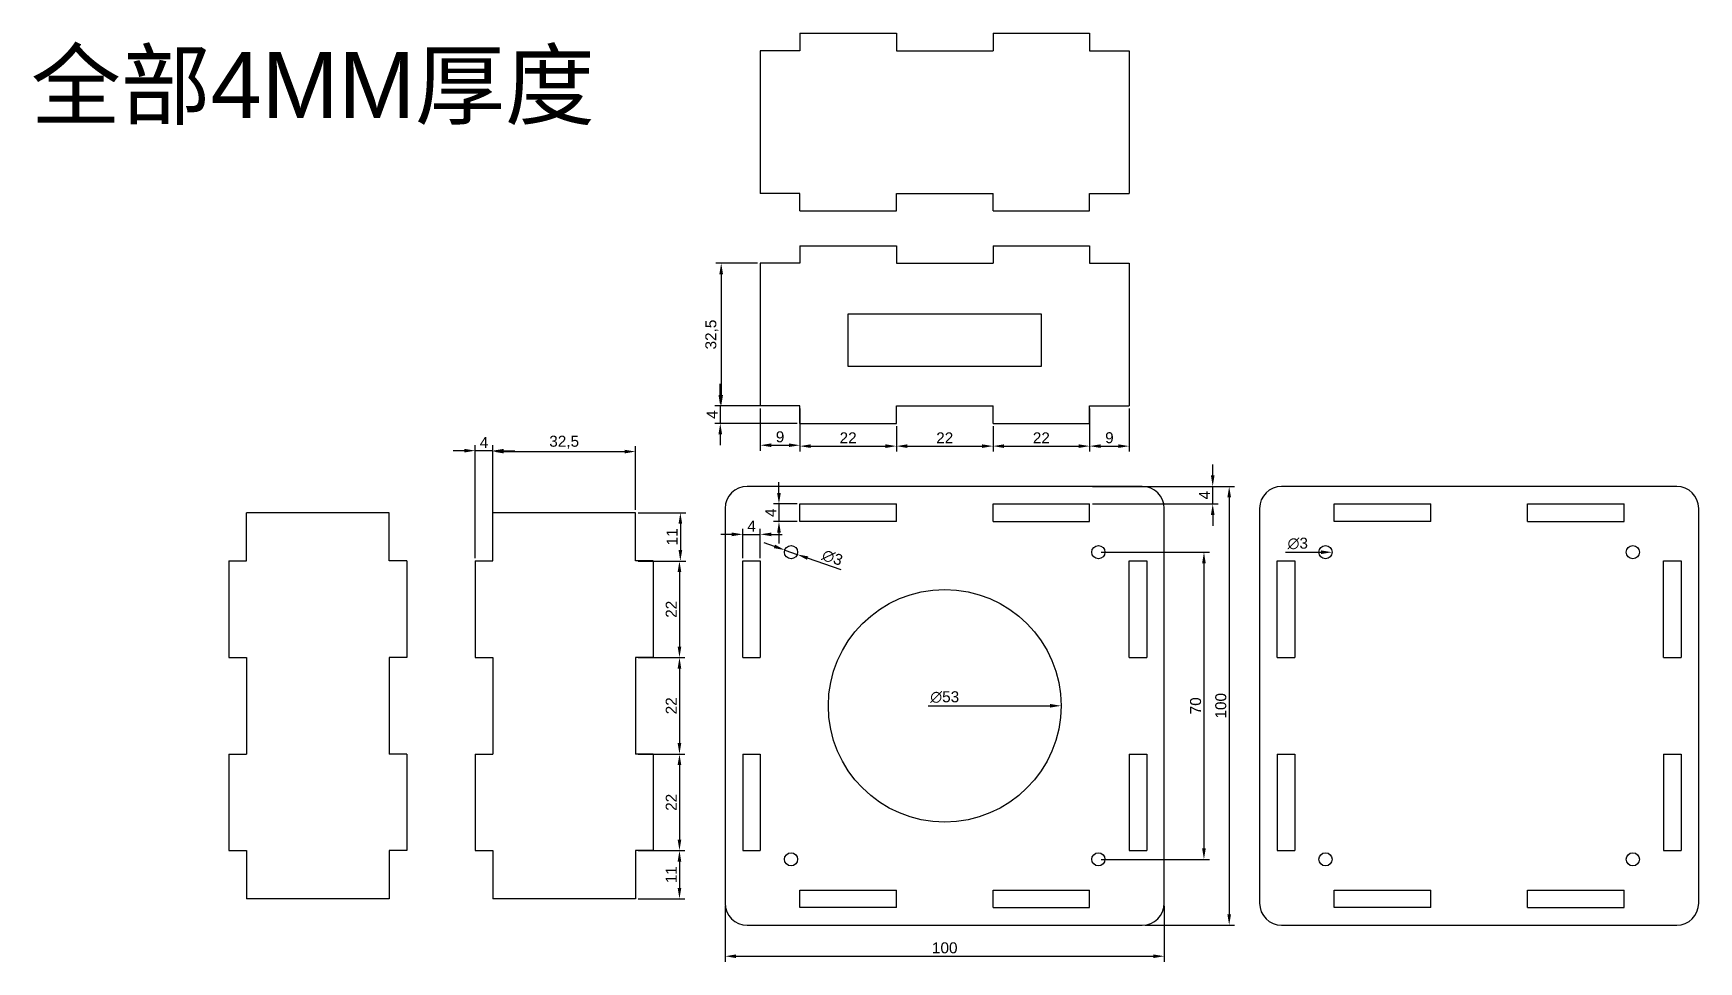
# Model space of a CAD drawing. Header units: millimetres. Extents: x 94 to 474, y 51 to 263.
import ezdxf

# ---------------------------------------------------------------- set-up
doc = ezdxf.new("R2010")
doc.units = ezdxf.units.MM
doc.styles.get("Standard").update_dxf_attribs({"font": 'arial_0.ttf'})
doc.dimstyles.new('ISO-25', dxfattribs={"dimtxt": 2.5, "dimasz": 2.5, "dimexe": 1.25, "dimexo": 0.625, "dimtad": 1, "dimtxsty": 'Standard', "dimcen": 2.5, "dimadec": 0, "dimazin": 0, "dimtfac": 1, "dimtmove": 0, "dimatfit": 3, "dimfxl": 1, "dimarcsym": 0})

# ---------------------------------------------------------------- blocks, each defined once
blk = doc.blocks.new('*D1')
at = {"color": 0, "lineweight": -2, "transparency": 16777216}
for p, q in [((253.36, 148.34), (250.86, 148.34)), ((255.86, 142.89), (255.86, 149.59)), ((255.86, 148.34), (259.86, 148.34)), ((259.86, 142.89), (259.86, 149.59)), ((262.36, 148.34), (264.86, 148.34))]:
    blk.add_line(p, q, dxfattribs=at)
at = {"color": 0, "transparency": 16777216}
for points in [[(253.36, 148.75), (253.36, 147.92), (255.86, 148.34)], [(262.36, 148.75), (262.36, 147.92), (259.86, 148.34)]]:
    blk.add_solid(points, dxfattribs=at)
at = {"layer": 'Defpoints', "color": 0, "transparency": 16777216}
for p in [(259.86, 148.34), (255.86, 142.26), (259.86, 142.26)]:
    blk.add_point(p, dxfattribs=at)
at = {"color": 0, "transparency": 16777216, "insert": (257.86, 150.21), "char_height": 2.5, "attachment_point": 5}
blk.add_mtext('4', dxfattribs=at)
blk = doc.blocks.new('*D2')
at = {"color": 0, "lineweight": -2, "transparency": 16777216}
for p, q in [((264.11, 157.76), (264.11, 160.26)), ((268.23, 155.26), (262.86, 155.26)), ((264.11, 155.26), (264.11, 151.26)), ((268.23, 151.26), (262.86, 151.26)), ((264.11, 148.76), (264.11, 146.26))]:
    blk.add_line(p, q, dxfattribs=at)
at = {"color": 0, "transparency": 16777216}
for points in [[(263.69, 157.76), (264.52, 157.76), (264.11, 155.26)], [(263.69, 148.76), (264.52, 148.76), (264.11, 151.26)]]:
    blk.add_solid(points, dxfattribs=at)
at = {"layer": 'Defpoints', "color": 0, "transparency": 16777216}
for p in [(268.86, 155.26), (264.11, 151.26), (268.86, 151.26)]:
    blk.add_point(p, dxfattribs=at)
at = {"color": 0, "transparency": 16777216, "insert": (262.23, 153.26), "char_height": 2.5, "attachment_point": 5, "rotation": 90}
blk.add_mtext('4', dxfattribs=at)
blk = doc.blocks.new('*D3')
at = {"color": 0, "lineweight": -2, "transparency": 16777216}
for p, q in [((263.08, 145.6), (260.73, 146.43)), ((265.44, 144.76), (268.27, 143.76)), ((278.27, 140.23), (270.63, 142.93))]:
    blk.add_line(p, q, dxfattribs=at)
at = {"color": 0, "transparency": 16777216}
for points in [[(263.22, 145.99), (262.94, 145.2), (265.44, 144.76)], [(270.77, 143.32), (270.49, 142.54), (268.27, 143.76)]]:
    blk.add_solid(points, dxfattribs=at)
at = {"layer": 'Defpoints', "color": 0, "transparency": 16777216}
for p in [(265.44, 144.76), (268.27, 143.76)]:
    blk.add_point(p, dxfattribs=at)
at = {"color": 0, "transparency": 16777216, "insert": (276.28, 143.02), "char_height": 2.5, "attachment_point": 5, "rotation": 340.5374}
blk.add_mtext('∅3', dxfattribs=at)
blk = doc.blocks.new('*D4')
at = {"color": 0, "lineweight": -2, "transparency": 16777216}
for p, q in [((337.48, 144.26), (362.15, 144.26)), ((360.9, 141.76), (360.9, 76.76)), ((337.48, 74.26), (362.15, 74.26))]:
    blk.add_line(p, q, dxfattribs=at)
at = {"color": 0, "transparency": 16777216}
for points in [[(360.48, 141.76), (361.31, 141.76), (360.9, 144.26)], [(360.48, 76.76), (361.31, 76.76), (360.9, 74.26)]]:
    blk.add_solid(points, dxfattribs=at)
at = {"layer": 'Defpoints', "color": 0, "transparency": 16777216}
for p in [(336.86, 144.26), (336.86, 74.26), (360.9, 74.26)]:
    blk.add_point(p, dxfattribs=at)
at = {"color": 0, "transparency": 16777216, "insert": (359, 109.26), "char_height": 2.5, "attachment_point": 5, "rotation": 90}
blk.add_mtext('70', dxfattribs=at)
blk = doc.blocks.new('*D5')
at = {"color": 0, "lineweight": -2, "transparency": 16777216}
blk.add_line((298.08, 109.26), (325.86, 109.26), dxfattribs=at)
at = {"color": 0, "transparency": 16777216}
blk.add_solid([(325.86, 109.68), (325.86, 108.85), (328.36, 109.26)], dxfattribs=at)
at = {"layer": 'Defpoints', "color": 0, "transparency": 16777216}
for p in [(275.36, 109.26), (328.36, 109.26)]:
    blk.add_point(p, dxfattribs=at)
at = {"color": 0, "transparency": 16777216, "insert": (301.86, 111.24), "char_height": 2.5, "attachment_point": 5}
blk.add_mtext('∅53', dxfattribs=at)
blk = doc.blocks.new('*D6')
at = {"color": 0, "lineweight": -2, "transparency": 16777216}
for p, q in [((192.44, 167.41), (189.94, 167.41)), ((194.94, 142.89), (194.94, 168.66)), ((198.94, 167.41), (194.94, 167.41)), ((198.94, 142.89), (198.94, 168.66)), ((201.44, 167.41), (203.94, 167.41))]:
    blk.add_line(p, q, dxfattribs=at)
at = {"color": 0, "transparency": 16777216}
for points in [[(192.44, 167.83), (192.44, 167), (194.94, 167.41)], [(201.44, 167.83), (201.44, 167), (198.94, 167.41)]]:
    blk.add_solid(points, dxfattribs=at)
at = {"layer": 'Defpoints', "color": 0, "transparency": 16777216}
for p in [(194.94, 167.41), (194.94, 142.26), (198.94, 142.26)]:
    blk.add_point(p, dxfattribs=at)
at = {"color": 0, "transparency": 16777216, "insert": (196.94, 169.29), "char_height": 2.5, "attachment_point": 5}
blk.add_mtext('4', dxfattribs=at)
blk = doc.blocks.new('*D7')
at = {"color": 0, "lineweight": -2, "transparency": 16777216}
for p, q in [((198.94, 153.89), (198.94, 168.46)), ((201.44, 167.21), (228.94, 167.21)), ((231.44, 153.89), (231.44, 168.46))]:
    blk.add_line(p, q, dxfattribs=at)
at = {"color": 0, "transparency": 16777216}
for points in [[(201.44, 167.62), (201.44, 166.79), (198.94, 167.21)], [(228.94, 167.62), (228.94, 166.79), (231.44, 167.21)]]:
    blk.add_solid(points, dxfattribs=at)
at = {"layer": 'Defpoints', "color": 0, "transparency": 16777216}
for p in [(231.44, 167.21), (198.94, 153.26), (231.44, 153.26)]:
    blk.add_point(p, dxfattribs=at)
at = {"color": 0, "transparency": 16777216, "insert": (215.19, 169.33), "char_height": 2.5, "attachment_point": 5}
blk.add_mtext('32,5', dxfattribs=at)
blk = doc.blocks.new('*D8')
at = {"color": 0, "lineweight": -2, "transparency": 16777216}
for p, q in [((259.23, 210.13), (249.7, 210.13)), ((250.95, 207.63), (250.95, 180.13)), ((259.23, 177.63), (249.7, 177.63))]:
    blk.add_line(p, q, dxfattribs=at)
at = {"color": 0, "transparency": 16777216}
for points in [[(250.53, 207.63), (251.37, 207.63), (250.95, 210.13)], [(250.53, 180.13), (251.37, 180.13), (250.95, 177.63)]]:
    blk.add_solid(points, dxfattribs=at)
at = {"layer": 'Defpoints', "color": 0, "transparency": 16777216}
for p in [(259.86, 210.13), (250.95, 177.63), (259.86, 177.63)]:
    blk.add_point(p, dxfattribs=at)
at = {"color": 0, "transparency": 16777216, "insert": (248.82, 193.88), "char_height": 2.5, "attachment_point": 5, "rotation": 90}
blk.add_mtext('32,5', dxfattribs=at)
blk = doc.blocks.new('*D9')
at = {"color": 0, "lineweight": -2, "transparency": 16777216}
for p, q in [((259.86, 177.01), (259.86, 167.4)), ((268.86, 177.01), (268.86, 167.4)), ((262.36, 168.65), (266.36, 168.65))]:
    blk.add_line(p, q, dxfattribs=at)
at = {"color": 0, "transparency": 16777216}
for points in [[(262.36, 169.07), (262.36, 168.24), (259.86, 168.65)], [(266.36, 169.07), (266.36, 168.24), (268.86, 168.65)]]:
    blk.add_solid(points, dxfattribs=at)
at = {"layer": 'Defpoints', "color": 0, "transparency": 16777216}
for p in [(259.86, 177.63), (268.86, 177.63), (268.86, 168.65)]:
    blk.add_point(p, dxfattribs=at)
at = {"color": 0, "transparency": 16777216, "insert": (264.36, 170.55), "char_height": 2.5, "attachment_point": 5}
blk.add_mtext('9', dxfattribs=at)
blk = doc.blocks.new('*D10')
at = {"color": 0, "lineweight": -2, "transparency": 16777216}
for p, q in [((268.86, 173.01), (268.86, 167.2)), ((290.86, 173.01), (290.86, 167.2)), ((271.36, 168.45), (288.36, 168.45))]:
    blk.add_line(p, q, dxfattribs=at)
at = {"color": 0, "transparency": 16777216}
for points in [[(271.36, 168.86), (271.36, 168.03), (268.86, 168.45)], [(288.36, 168.86), (288.36, 168.03), (290.86, 168.45)]]:
    blk.add_solid(points, dxfattribs=at)
at = {"layer": 'Defpoints', "color": 0, "transparency": 16777216}
for p in [(268.86, 173.63), (290.86, 173.63), (290.86, 168.45)]:
    blk.add_point(p, dxfattribs=at)
at = {"color": 0, "transparency": 16777216, "insert": (279.86, 170.33), "char_height": 2.5, "attachment_point": 5}
blk.add_mtext('22', dxfattribs=at)
blk = doc.blocks.new('*D11')
at = {"color": 0, "lineweight": -2, "transparency": 16777216}
for p, q in [((290.86, 173.01), (290.86, 167.2)), ((312.86, 173.01), (312.86, 167.2)), ((293.36, 168.45), (310.36, 168.45))]:
    blk.add_line(p, q, dxfattribs=at)
at = {"color": 0, "transparency": 16777216}
for points in [[(293.36, 168.86), (293.36, 168.03), (290.86, 168.45)], [(310.36, 168.86), (310.36, 168.03), (312.86, 168.45)]]:
    blk.add_solid(points, dxfattribs=at)
at = {"layer": 'Defpoints', "color": 0, "transparency": 16777216}
for p in [(290.86, 173.63), (312.86, 173.63), (312.86, 168.45)]:
    blk.add_point(p, dxfattribs=at)
at = {"color": 0, "transparency": 16777216, "insert": (301.86, 170.33), "char_height": 2.5, "attachment_point": 5}
blk.add_mtext('22', dxfattribs=at)
blk = doc.blocks.new('*D12')
at = {"color": 0, "lineweight": -2, "transparency": 16777216}
for p, q in [((312.86, 173.01), (312.86, 167.2)), ((334.86, 173.01), (334.86, 167.2)), ((315.36, 168.45), (332.36, 168.45))]:
    blk.add_line(p, q, dxfattribs=at)
at = {"color": 0, "transparency": 16777216}
for points in [[(315.36, 168.86), (315.36, 168.03), (312.86, 168.45)], [(332.36, 168.86), (332.36, 168.03), (334.86, 168.45)]]:
    blk.add_solid(points, dxfattribs=at)
at = {"layer": 'Defpoints', "color": 0, "transparency": 16777216}
for p in [(312.86, 173.63), (334.86, 173.63), (334.86, 168.45)]:
    blk.add_point(p, dxfattribs=at)
at = {"color": 0, "transparency": 16777216, "insert": (323.86, 170.33), "char_height": 2.5, "attachment_point": 5}
blk.add_mtext('22', dxfattribs=at)
blk = doc.blocks.new('*D13')
at = {"color": 0, "lineweight": -2, "transparency": 16777216}
for p, q in [((334.86, 177.01), (334.86, 167.2)), ((343.86, 177.01), (343.86, 167.2)), ((337.36, 168.45), (341.36, 168.45))]:
    blk.add_line(p, q, dxfattribs=at)
at = {"color": 0, "transparency": 16777216}
for points in [[(337.36, 168.86), (337.36, 168.03), (334.86, 168.45)], [(341.36, 168.86), (341.36, 168.03), (343.86, 168.45)]]:
    blk.add_solid(points, dxfattribs=at)
at = {"layer": 'Defpoints', "color": 0, "transparency": 16777216}
for p in [(334.86, 177.63), (343.86, 177.63), (343.86, 168.45)]:
    blk.add_point(p, dxfattribs=at)
at = {"color": 0, "transparency": 16777216, "insert": (339.36, 170.35), "char_height": 2.5, "attachment_point": 5}
blk.add_mtext('9', dxfattribs=at)
blk = doc.blocks.new('*D14')
at = {"color": 0, "lineweight": -2, "transparency": 16777216}
for p, q in [((232.06, 153.26), (242.9, 153.26)), ((241.65, 150.76), (241.65, 144.76)), ((232.06, 142.26), (242.9, 142.26))]:
    blk.add_line(p, q, dxfattribs=at)
at = {"color": 0, "transparency": 16777216}
for points in [[(241.24, 150.76), (242.07, 150.76), (241.65, 153.26)], [(241.24, 144.76), (242.07, 144.76), (241.65, 142.26)]]:
    blk.add_solid(points, dxfattribs=at)
at = {"layer": 'Defpoints', "color": 0, "transparency": 16777216}
for p in [(231.44, 153.26), (231.44, 142.26), (241.65, 142.26)]:
    blk.add_point(p, dxfattribs=at)
at = {"color": 0, "transparency": 16777216, "insert": (239.77, 147.76), "char_height": 2.5, "attachment_point": 5, "rotation": 90}
blk.add_mtext('11', dxfattribs=at)
blk = doc.blocks.new('*D15')
at = {"color": 0, "lineweight": -2, "transparency": 16777216}
for p, q in [((236.06, 142.26), (242.7, 142.26)), ((241.45, 139.76), (241.45, 122.76)), ((236.06, 120.26), (242.7, 120.26))]:
    blk.add_line(p, q, dxfattribs=at)
at = {"color": 0, "transparency": 16777216}
for points in [[(241.03, 139.76), (241.86, 139.76), (241.45, 142.26)], [(241.03, 122.76), (241.86, 122.76), (241.45, 120.26)]]:
    blk.add_solid(points, dxfattribs=at)
at = {"layer": 'Defpoints', "color": 0, "transparency": 16777216}
for p in [(235.44, 142.26), (235.44, 120.26), (241.45, 120.26)]:
    blk.add_point(p, dxfattribs=at)
at = {"color": 0, "transparency": 16777216, "insert": (239.57, 131.26), "char_height": 2.5, "attachment_point": 5, "rotation": 90}
blk.add_mtext('22', dxfattribs=at)
blk = doc.blocks.new('*D16')
at = {"color": 0, "lineweight": -2, "transparency": 16777216}
for p, q in [((232.06, 120.26), (242.7, 120.26)), ((241.45, 117.76), (241.45, 100.76)), ((232.06, 98.26), (242.7, 98.26))]:
    blk.add_line(p, q, dxfattribs=at)
at = {"color": 0, "transparency": 16777216}
for points in [[(241.03, 117.76), (241.86, 117.76), (241.45, 120.26)], [(241.03, 100.76), (241.86, 100.76), (241.45, 98.26)]]:
    blk.add_solid(points, dxfattribs=at)
at = {"layer": 'Defpoints', "color": 0, "transparency": 16777216}
for p in [(231.44, 120.26), (231.44, 98.26), (241.45, 98.26)]:
    blk.add_point(p, dxfattribs=at)
at = {"color": 0, "transparency": 16777216, "insert": (239.57, 109.26), "char_height": 2.5, "attachment_point": 5, "rotation": 90}
blk.add_mtext('22', dxfattribs=at)
blk = doc.blocks.new('*D17')
at = {"color": 0, "lineweight": -2, "transparency": 16777216}
for p, q in [((236.06, 98.26), (242.7, 98.26)), ((241.45, 95.76), (241.45, 78.76)), ((236.06, 76.26), (242.7, 76.26))]:
    blk.add_line(p, q, dxfattribs=at)
at = {"color": 0, "transparency": 16777216}
for points in [[(241.03, 95.76), (241.86, 95.76), (241.45, 98.26)], [(241.03, 78.76), (241.86, 78.76), (241.45, 76.26)]]:
    blk.add_solid(points, dxfattribs=at)
at = {"layer": 'Defpoints', "color": 0, "transparency": 16777216}
for p in [(235.44, 98.26), (235.44, 76.26), (241.45, 76.26)]:
    blk.add_point(p, dxfattribs=at)
at = {"color": 0, "transparency": 16777216, "insert": (239.57, 87.26), "char_height": 2.5, "attachment_point": 5, "rotation": 90}
blk.add_mtext('22', dxfattribs=at)
blk = doc.blocks.new('*D18')
at = {"color": 0, "lineweight": -2, "transparency": 16777216}
for p, q in [((232.06, 76.26), (242.7, 76.26)), ((241.45, 73.76), (241.45, 67.76)), ((232.06, 65.26), (242.7, 65.26))]:
    blk.add_line(p, q, dxfattribs=at)
at = {"color": 0, "transparency": 16777216}
for points in [[(241.03, 73.76), (241.86, 73.76), (241.45, 76.26)], [(241.03, 67.76), (241.86, 67.76), (241.45, 65.26)]]:
    blk.add_solid(points, dxfattribs=at)
at = {"layer": 'Defpoints', "color": 0, "transparency": 16777216}
for p in [(231.44, 76.26), (231.44, 65.26), (241.45, 65.26)]:
    blk.add_point(p, dxfattribs=at)
at = {"color": 0, "transparency": 16777216, "insert": (239.57, 70.76), "char_height": 2.5, "attachment_point": 5, "rotation": 90}
blk.add_mtext('11', dxfattribs=at)
blk = doc.blocks.new('*D19')
at = {"color": 0, "lineweight": -2, "transparency": 16777216}
for p, q in [((250.74, 180.13), (250.74, 182.63)), ((268.23, 177.63), (249.49, 177.63)), ((250.74, 177.63), (250.74, 173.63)), ((268.23, 173.63), (249.49, 173.63)), ((250.74, 171.13), (250.74, 168.63))]:
    blk.add_line(p, q, dxfattribs=at)
at = {"color": 0, "transparency": 16777216}
for points in [[(250.33, 180.13), (251.16, 180.13), (250.74, 177.63)], [(250.33, 171.13), (251.16, 171.13), (250.74, 173.63)]]:
    blk.add_solid(points, dxfattribs=at)
at = {"layer": 'Defpoints', "color": 0, "transparency": 16777216}
for p in [(268.86, 177.63), (250.74, 173.63), (268.86, 173.63)]:
    blk.add_point(p, dxfattribs=at)
at = {"color": 0, "transparency": 16777216, "insert": (248.87, 175.63), "char_height": 2.5, "attachment_point": 5, "rotation": 90}
blk.add_mtext('4', dxfattribs=at)
blk = doc.blocks.new('*D20')
at = {"color": 0, "lineweight": -2, "transparency": 16777216}
for p, q in [((251.86, 63.64), (251.86, 50.93)), ((351.86, 63.64), (351.86, 50.93)), ((254.36, 52.18), (349.36, 52.18))]:
    blk.add_line(p, q, dxfattribs=at)
at = {"color": 0, "transparency": 16777216}
for points in [[(254.36, 52.59), (254.36, 51.76), (251.86, 52.18)], [(349.36, 52.59), (349.36, 51.76), (351.86, 52.18)]]:
    blk.add_solid(points, dxfattribs=at)
at = {"layer": 'Defpoints', "color": 0, "transparency": 16777216}
for p in [(251.86, 64.26), (351.86, 64.26), (351.86, 52.18)]:
    blk.add_point(p, dxfattribs=at)
at = {"color": 0, "transparency": 16777216, "insert": (301.86, 54.08), "char_height": 2.5, "attachment_point": 5}
blk.add_mtext('100', dxfattribs=at)
blk = doc.blocks.new('*D21')
at = {"color": 0, "lineweight": -2, "transparency": 16777216}
for p, q in [((347.48, 159.26), (367.89, 159.26)), ((366.64, 156.76), (366.64, 61.76)), ((347.48, 59.26), (367.89, 59.26))]:
    blk.add_line(p, q, dxfattribs=at)
at = {"color": 0, "transparency": 16777216}
for points in [[(366.23, 156.76), (367.06, 156.76), (366.64, 159.26)], [(366.23, 61.76), (367.06, 61.76), (366.64, 59.26)]]:
    blk.add_solid(points, dxfattribs=at)
at = {"layer": 'Defpoints', "color": 0, "transparency": 16777216}
for p in [(346.86, 159.26), (346.86, 59.26), (366.64, 59.26)]:
    blk.add_point(p, dxfattribs=at)
at = {"color": 0, "transparency": 16777216, "insert": (364.74, 109.26), "char_height": 2.5, "attachment_point": 5, "rotation": 90}
blk.add_mtext('100', dxfattribs=at)
blk = doc.blocks.new('*D22')
at = {"color": 0, "lineweight": -2, "transparency": 16777216}
blk.add_line((379.46, 144.26), (387.57, 144.26), dxfattribs=at)
at = {"color": 0, "transparency": 16777216}
blk.add_solid([(387.57, 144.68), (387.57, 143.85), (390.07, 144.26)], dxfattribs=at)
at = {"layer": 'Defpoints', "color": 0, "transparency": 16777216}
for p in [(387.07, 144.26), (390.07, 144.26)]:
    blk.add_point(p, dxfattribs=at)
at = {"color": 0, "transparency": 16777216, "insert": (382.26, 146.24), "char_height": 2.5, "attachment_point": 5}
blk.add_mtext('∅3', dxfattribs=at)
blk = doc.blocks.new('*D23')
at = {"color": 0, "lineweight": -2, "transparency": 16777216}
for p, q in [((362.89, 161.76), (362.89, 164.26)), ((335.48, 159.26), (364.14, 159.26)), ((362.89, 155.26), (362.89, 159.26)), ((335.48, 155.26), (364.14, 155.26)), ((362.89, 152.76), (362.89, 150.26))]:
    blk.add_line(p, q, dxfattribs=at)
at = {"color": 0, "transparency": 16777216}
for points in [[(362.48, 161.76), (363.31, 161.76), (362.89, 159.26)], [(362.48, 152.76), (363.31, 152.76), (362.89, 155.26)]]:
    blk.add_solid(points, dxfattribs=at)
at = {"layer": 'Defpoints', "color": 0, "transparency": 16777216}
for p in [(334.86, 159.26), (362.89, 159.26), (334.86, 155.26)]:
    blk.add_point(p, dxfattribs=at)
at = {"color": 0, "transparency": 16777216, "insert": (361.02, 157.26), "char_height": 2.5, "attachment_point": 5, "rotation": 90}
blk.add_mtext('4', dxfattribs=at)

msp = doc.modelspace()

# ---------------------------------------------------------------- linework, layer by layer
for p, q in [((268.855, 262.55), (268.855, 258.55)), ((268.855, 262.55), (290.855, 262.55)), ((290.855, 262.55), (290.855, 258.55)), ((312.855, 262.55), (312.855, 258.55)), ((312.855, 262.55), (334.855, 262.55)), ((334.855, 262.55), (334.855, 258.55)), ((259.855, 258.55), (259.855, 226.05)), ((268.855, 258.55), (259.855, 258.55)), ((290.855, 258.55), (312.855, 258.55)), ((334.855, 258.55), (343.855, 258.55)), ((343.855, 258.55), (343.855, 226.05)), ((268.855, 226.05), (259.855, 226.05)), ((268.855, 222.05), (268.855, 226.05)), ((290.855, 222.05), (290.855, 226.05)), ((290.855, 226.05), (312.855, 226.05)), ((312.855, 222.05), (312.855, 226.05)), ((334.855, 222.05), (334.855, 226.05)), ((334.855, 226.05), (343.855, 226.05)), ((268.855, 222.05), (290.855, 222.05)), ((312.855, 222.05), (334.855, 222.05)), ((268.855, 214.134), (268.855, 210.134)), ((268.855, 214.134), (290.855, 214.134)), ((290.855, 214.134), (290.855, 210.134)), ((312.855, 214.134), (312.855, 210.134)), ((312.855, 214.134), (334.855, 214.134)), ((334.855, 214.134), (334.855, 210.134)), ((259.855, 210.134), (259.855, 177.634)), ((268.855, 210.134), (259.855, 210.134)), ((290.855, 210.134), (312.855, 210.134)), ((334.855, 210.134), (343.855, 210.134)), ((343.855, 210.134), (343.855, 177.634)), ((279.855, 186.634), (279.855, 198.634)), ((279.855, 198.634), (323.855, 198.634)), ((323.855, 198.634), (323.855, 186.634)), ((323.855, 186.634), (279.855, 186.634)), ((268.855, 177.634), (259.855, 177.634)), ((268.855, 173.634), (268.855, 177.634)), ((290.855, 173.634), (290.855, 177.634)), ((290.855, 177.634), (312.855, 177.634)), ((312.855, 173.634), (312.855, 177.634)), ((334.855, 173.634), (334.855, 177.634)), ((334.855, 177.634), (343.855, 177.634)), ((268.855, 173.634), (290.855, 173.634)), ((312.855, 173.634), (334.855, 173.634)), ((346.855, 159.265), (256.855, 159.265)), ((468.569, 159.265), (378.569, 159.265)), ((175.348, 153.265), (142.848, 153.265)), ((142.848, 142.265), (142.848, 153.265)), ((175.348, 142.265), (175.348, 153.265)), ((231.44, 153.265), (198.94, 153.265)), ((198.94, 142.265), (198.94, 153.265)), ((231.44, 142.265), (231.44, 153.265)), ((251.855, 154.265), (251.855, 64.265)), ((268.855, 151.265), (268.855, 155.265)), ((268.855, 155.265), (290.855, 155.265)), ((290.855, 151.265), (290.855, 155.265)), ((312.855, 151.265), (312.855, 155.265)), ((312.855, 155.265), (334.855, 155.265)), ((334.855, 151.265), (334.855, 155.265)), ((351.855, 64.265), (351.855, 154.265)), ((373.569, 154.265), (373.569, 64.265)), ((390.569, 151.265), (390.569, 155.265)), ((390.569, 155.265), (412.569, 155.265)), ((412.569, 151.265), (412.569, 155.265)), ((434.569, 151.265), (434.569, 155.265)), ((434.569, 155.265), (456.569, 155.265)), ((456.569, 151.265), (456.569, 155.265)), ((473.569, 64.265), (473.569, 154.265)), ((290.855, 151.265), (268.855, 151.265)), ((312.855, 151.265), (334.855, 151.265)), ((412.569, 151.265), (390.569, 151.265)), ((434.569, 151.265), (456.569, 151.265)), ((138.848, 142.265), (142.848, 142.265)), ((138.848, 142.265), (138.848, 120.265)), ((179.348, 142.265), (175.348, 142.265)), ((179.348, 142.265), (179.348, 120.265)), ((194.94, 142.265), (198.94, 142.265)), ((194.94, 142.265), (194.94, 120.265)), ((235.44, 142.265), (231.44, 142.265)), ((235.44, 142.265), (235.44, 120.265)), ((255.855, 142.265), (259.855, 142.265)), ((255.855, 120.265), (255.855, 142.265)), ((259.855, 142.265), (259.855, 120.265)), ((343.855, 142.265), (347.855, 142.265)), ((343.855, 120.265), (343.855, 142.265)), ((347.855, 142.265), (347.855, 120.265)), ((377.569, 142.265), (381.569, 142.265)), ((377.569, 120.265), (377.569, 142.265)), ((381.569, 142.265), (381.569, 120.265)), ((465.569, 142.265), (469.569, 142.265)), ((465.569, 120.265), (465.569, 142.265)), ((469.569, 142.265), (469.569, 120.265)), ((138.848, 120.265), (142.848, 120.265)), ((142.848, 120.265), (142.848, 98.265)), ((179.348, 120.265), (175.348, 120.265)), ((175.348, 120.265), (175.348, 98.265)), ((194.94, 120.265), (198.94, 120.265)), ((198.94, 120.265), (198.94, 98.265)), ((235.44, 120.265), (231.44, 120.265)), ((231.44, 120.265), (231.44, 98.265)), ((255.855, 120.265), (259.855, 120.265)), ((343.855, 120.265), (347.855, 120.265)), ((377.569, 120.265), (381.569, 120.265)), ((465.569, 120.265), (469.569, 120.265)), ((138.848, 98.265), (142.848, 98.265)), ((138.848, 98.265), (138.848, 76.265)), ((179.348, 98.265), (175.348, 98.265)), ((179.348, 98.265), (179.348, 76.265)), ((194.94, 98.265), (198.94, 98.265)), ((194.94, 98.265), (194.94, 76.265)), ((235.44, 98.265), (231.44, 98.265)), ((235.44, 98.265), (235.44, 76.265)), ((255.855, 98.265), (259.855, 98.265)), ((255.855, 98.265), (255.855, 76.265)), ((259.855, 98.265), (259.855, 76.265)), ((343.855, 98.265), (347.855, 98.265)), ((343.855, 98.265), (343.855, 76.265)), ((347.855, 98.265), (347.855, 76.265)), ((377.569, 98.265), (381.569, 98.265)), ((377.569, 98.265), (377.569, 76.265)), ((381.569, 98.265), (381.569, 76.265)), ((465.569, 98.265), (469.569, 98.265)), ((465.569, 98.265), (465.569, 76.265)), ((469.569, 98.265), (469.569, 76.265)), ((138.848, 76.265), (142.848, 76.265)), ((142.848, 76.265), (142.848, 65.265)), ((179.348, 76.265), (175.348, 76.265)), ((175.348, 76.265), (175.348, 65.265)), ((194.94, 76.265), (198.94, 76.265)), ((198.94, 76.265), (198.94, 65.265)), ((235.44, 76.265), (231.44, 76.265)), ((231.44, 76.265), (231.44, 65.265)), ((255.855, 76.265), (259.855, 76.265)), ((343.855, 76.265), (347.855, 76.265)), ((377.569, 76.265), (381.569, 76.265)), ((465.569, 76.265), (469.569, 76.265)), ((175.348, 65.265), (142.848, 65.265)), ((231.44, 65.265), (198.94, 65.265)), ((268.855, 63.265), (268.855, 67.265)), ((268.855, 67.265), (290.855, 67.265)), ((290.855, 63.265), (290.855, 67.265)), ((312.855, 63.265), (312.855, 67.265)), ((312.855, 67.265), (334.855, 67.265)), ((334.855, 63.265), (334.855, 67.265)), ((390.569, 63.265), (390.569, 67.265)), ((390.569, 67.265), (412.569, 67.265)), ((412.569, 63.265), (412.569, 67.265)), ((434.569, 63.265), (434.569, 67.265)), ((434.569, 67.265), (456.569, 67.265)), ((456.569, 63.265), (456.569, 67.265)), ((290.855, 63.265), (268.855, 63.265)), ((312.855, 63.265), (334.855, 63.265)), ((412.569, 63.265), (390.569, 63.265)), ((434.569, 63.265), (456.569, 63.265)), ((256.855, 59.265), (346.855, 59.265)), ((378.569, 59.265), (468.569, 59.265))]:
    msp.add_line(p, q)
for centre, radius in [((266.855, 144.265), 1.5), ((336.855, 144.265), 1.5), ((388.569, 144.265), 1.5), ((458.569, 144.265), 1.5), ((301.855, 109.265), 26.5), ((266.855, 74.265), 1.5), ((336.855, 74.265), 1.5), ((388.569, 74.265), 1.5), ((458.569, 74.265), 1.5)]:
    msp.add_circle(centre, radius)
for centre, start, end in [((256.855, 154.265), 90, 180), ((346.855, 154.265), 0, 90), ((378.569, 154.265), 90, 180), ((468.569, 154.265), 0, 90), ((256.855, 64.265), 180, 270), ((346.855, 64.265), 270, 0), ((378.569, 64.265), 180, 270), ((468.569, 64.265), 270, 0)]:
    msp.add_arc(centre, 5, start, end)

# ---------------------------------------------------------------- texts
at = {"insert": (93.76, 258.253), "char_height": 15, "attachment_point": 1}
msp.add_mtext_dynamic_manual_height_columns('{\\fSimSun|b0|i0|c134|p2;全部}4MM{\\fSimSun|b0|i0|c134|p2;厚度}', width=130.87301, gutter_width=12.5, heights=[0], dxfattribs=at)

# ---------------------------------------------------------------- dimensions: what is measured, and where the dimension line sits
for base, p1, p2, picture, middle in [((250.95, 177.634), (259.855, 210.134), (259.855, 177.634), '*D8', (248.822, 193.884)), ((250.743, 173.634), (268.855, 177.634), (268.855, 173.634), '*D19', (248.868, 175.634)), ((362.894, 159.265), (334.855, 155.265), (334.855, 159.265), '*D23', (361.019, 157.265)), ((264.105, 151.265), (268.855, 155.265), (268.855, 151.265), '*D2', (262.23, 153.265)), ((366.644, 59.265), (346.855, 159.265), (346.855, 59.265), '*D21', (364.743, 109.265)), ((241.653, 142.265), (231.44, 153.265), (231.44, 142.265), '*D14', (239.773, 147.765)), ((360.898, 74.265), (336.855, 144.265), (336.855, 74.265), '*D4', (358.996, 109.265)), ((241.446, 120.265), (235.44, 142.265), (235.44, 120.265), '*D15', (239.566, 131.265)), ((241.446, 98.265), (231.44, 120.265), (231.44, 98.265), '*D16', (239.566, 109.265)), ((241.446, 76.265), (235.44, 98.265), (235.44, 76.265), '*D17', (239.566, 87.265)), ((241.446, 65.265), (231.44, 76.265), (231.44, 65.265), '*D18', (239.566, 70.765))]:
    dim = msp.add_linear_dim(base=base, p1=p1, p2=p2, angle=90, dimstyle='ISO-25')
    dim.commit()
    dim.dimension.update_dxf_attribs({"geometry": picture, "text_midpoint": middle})
for base, p1, p2, picture, middle in [((268.855, 168.653), (259.855, 177.634), (268.855, 177.634), '*D9', (264.355, 170.554)), ((343.855, 168.446), (334.855, 177.634), (343.855, 177.634), '*D13', (339.355, 170.347)), ((194.94, 167.413), (198.94, 142.265), (194.94, 142.265), '*D6', (196.94, 169.288)), ((231.44, 167.207), (198.94, 153.265), (231.44, 153.265), '*D7', (215.19, 169.334)), ((290.855, 168.446), (268.855, 173.634), (290.855, 173.634), '*D10', (279.855, 170.326)), ((312.855, 168.446), (290.855, 173.634), (312.855, 173.634), '*D11', (301.855, 170.326)), ((334.855, 168.446), (312.855, 173.634), (334.855, 173.634), '*D12', (323.855, 170.326)), ((259.855, 148.338), (255.855, 142.265), (259.855, 142.265), '*D1', (257.855, 150.213)), ((351.855, 52.177), (251.855, 64.265), (351.855, 64.265), '*D20', (301.855, 54.078))]:
    dim = msp.add_linear_dim(base=base, p1=p1, p2=p2, dimstyle='ISO-25')
    dim.commit()
    dim.dimension.update_dxf_attribs({"geometry": picture, "text_midpoint": middle})
dim = msp.add_diameter_dim_2p(p1=(265.441, 144.764), p2=(268.27, 143.765), dimstyle='ISO-25')
dim.commit()
dim.dimension.update_dxf_attribs({"geometry": '*D3', "text_midpoint": (276.285, 143.023)})
for p1, p2, picture, middle in [((387.069, 144.265), (390.069, 144.265), '*D22', (382.264, 144.265)), ((275.355, 109.265), (328.355, 109.265), '*D5', (301.855, 109.265))]:
    dim = msp.add_diameter_dim_2p(p1=p1, p2=p2, dimstyle='ISO-25')
    dim.commit()
    dim.dimension.update_dxf_attribs({"geometry": picture, "text_midpoint": middle, "dimtype": 163})

doc.saveas('drawing.dxf')
